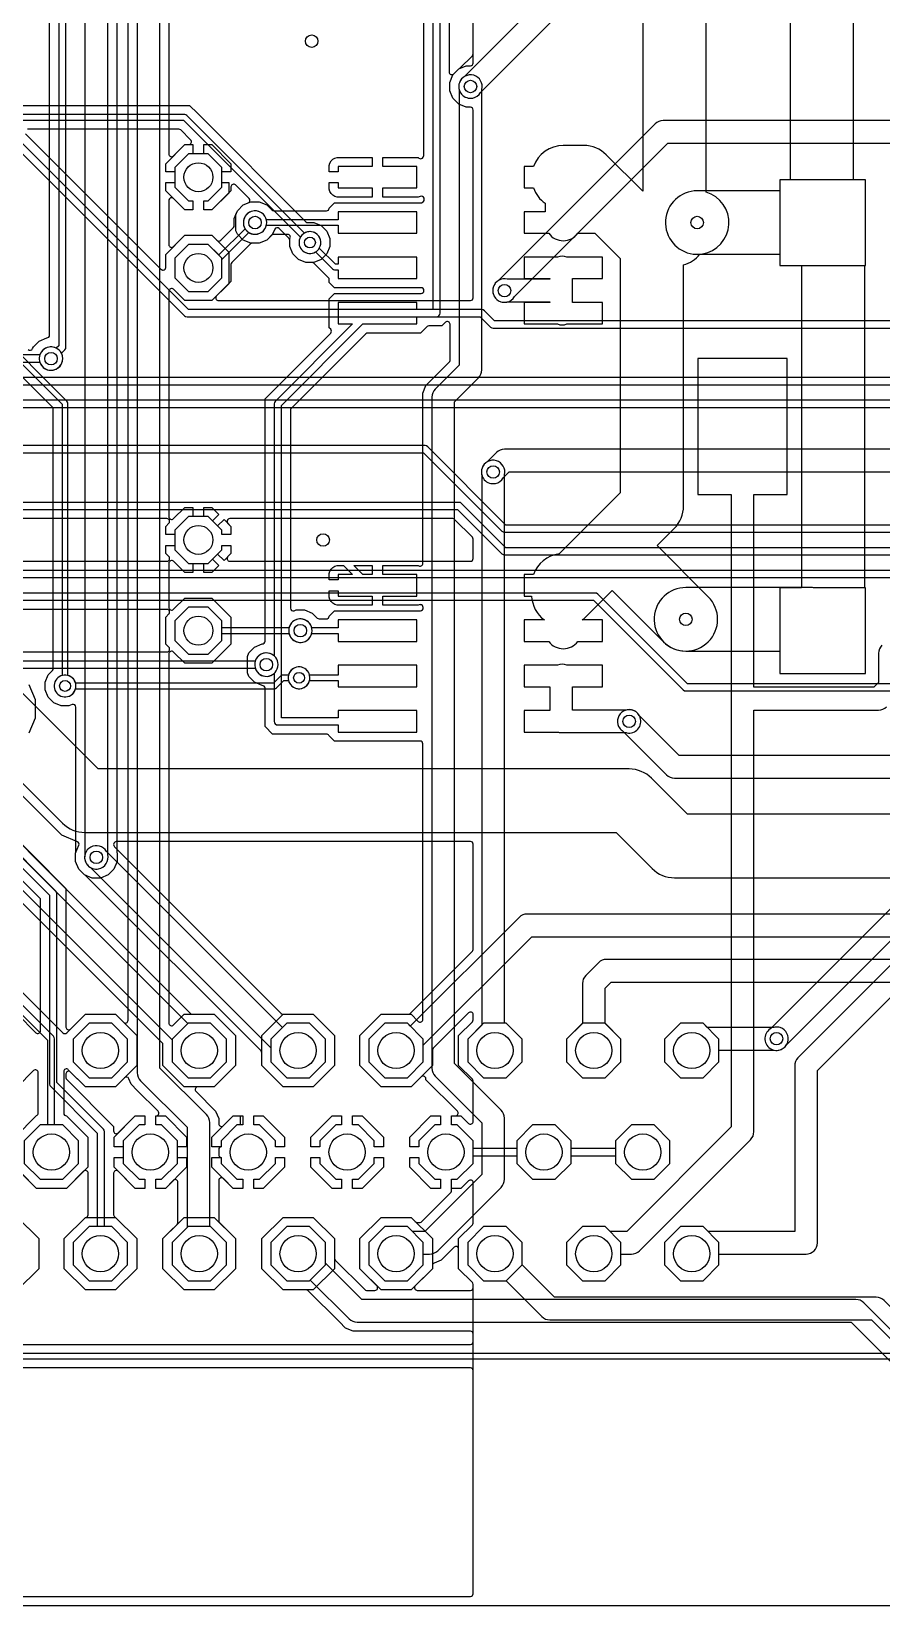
# Model space of a CAD drawing. Header units: millimetres. Extents: x 0 to 174, y 0 to 90.
# Drawn here: x 105.82 to 129.62, y 0 to 44.09 of the extents above; entities that cross this region are included whole.
import ezdxf

# ---------------------------------------------------------------- set-up
doc = ezdxf.new("R2010")
doc.units = ezdxf.units.MM

msp = doc.modelspace()

# ---------------------------------------------------------------- linework, layer by layer
at = {"layer": '16_copper'}
for points in [[(103.245, 42.012), (110.246, 42.012), (110.462, 41.796), (113.5, 38.757, 0.198912), (113.554, 38.735), (113.725, 38.735), (113.931, 38.65), (114.088, 38.493), (114.173, 38.287), (114.173, 38.065), (114.088, 37.86), (113.931, 37.702), (113.725, 37.617), (113.503, 37.617), (113.298, 37.702), (113.14, 37.86), (113.055, 38.065), (113.055, 38.236, 0.198912), (113.033, 38.29), (112.753, 38.571, 0.534516), (112.628, 38.546), (112.57, 38.406), (112.407, 38.242), (112.193, 38.154), (111.995, 38.154, 0.198912), (111.941, 38.131), (111.427, 37.617, 0.198912), (111.404, 37.563), (111.404, 37.086), (110.999, 36.681, 0.668179), (111.053, 36.551), (118.11, 36.551), (118.116, 36.551, 0.392588), (118.186, 36.627), (118.186, 41.887, 0.414214), (118.11, 41.964), (117.994, 41.964), (117.781, 42.052), (117.617, 42.216), (117.529, 42.429), (117.529, 42.661), (117.617, 42.874), (117.781, 43.038, 0.133932), (117.815, 43.059), (118.164, 43.407, 0.198912), (118.186, 43.461), (118.186, 50.051, 0.414214)], [(122.33, 47.215), (117.942, 42.826), (117.928, 42.818), (117.894, 42.792), (117.863, 42.761), (117.837, 42.727), (117.816, 42.69), (117.799, 42.65), (117.788, 42.609), (117.783, 42.566), (117.783, 42.524), (117.788, 42.481), (117.799, 42.44), (117.816, 42.4), (117.837, 42.363), (117.863, 42.329), (117.894, 42.298), (117.928, 42.272), (117.965, 42.251), (118.005, 42.234), (118.046, 42.223), (118.089, 42.218), (118.131, 42.218), (118.174, 42.223, 0.212104), (118.391, 42.377), (122.687, 46.672)], [(102.673, 41.605), (110.077, 41.605), (113.351, 38.331), (113.332, 38.293), (113.317, 38.248), (113.309, 38.2), (113.309, 38.152), (113.317, 38.105), (113.332, 38.059), (113.354, 38.016), (113.382, 37.978), (113.416, 37.944), (113.454, 37.916), (113.497, 37.894), (113.543, 37.879), (113.59, 37.871), (113.638, 37.871), (113.686, 37.879, 1), (113.543, 38.473), (113.497, 38.459), (113.459, 38.439), (110.163, 41.735, 0.198912), (110.109, 41.758), (102.641, 41.758, 0.198912)], [(138.593, 41.593), (123.508, 41.593, 0.198912), (123.283, 41.5), (118.895, 37.111), (118.88, 37.103), (118.846, 37.077), (118.816, 37.046), (118.79, 37.012), (118.768, 36.975), (118.752, 36.935), (118.741, 36.894), (118.735, 36.851), (118.735, 36.809), (118.741, 36.766), (118.752, 36.725), (118.768, 36.685), (118.79, 36.648), (118.816, 36.614), (118.846, 36.583), (118.88, 36.557), (118.917, 36.536), (118.957, 36.519), (118.998, 36.508), (119.041, 36.503), (119.084, 36.503), (119.127, 36.508, 0.212104), (119.344, 36.662), (123.639, 40.958), (138.593, 40.958, 0.300225)], [(105.076, 41.148), (110.101, 36.123, 0.198912), (110.172, 36.093), (118.385, 36.093), (118.673, 35.806, 0.198912), (118.745, 35.776), (137.478, 35.776, 0.198912)], [(137.435, 35.979), (118.787, 35.979), (118.499, 36.267, 0.198912), (118.428, 36.297), (110.215, 36.297), (105.164, 41.347, 0.527953)], [(105.649, 41.221), (109.446, 37.425), (109.448, 37.423), (109.45, 37.421), (109.456, 37.417), (109.463, 37.412), (109.466, 37.411), (109.468, 37.409), (109.476, 37.407), (109.483, 37.404), (109.486, 37.404), (109.489, 37.403), (109.497, 37.403), (109.505, 37.403), (109.508, 37.403, 0.381879), (109.576, 37.479), (109.576, 37.844), (110.111, 38.379), (110.869, 38.379), (111.008, 38.24, 0.414214), (111.116, 38.24), (111.474, 38.598, 0.198912), (111.496, 38.652), (111.496, 38.851), (111.585, 39.064), (111.748, 39.228), (111.888, 39.286, 0.534516), (111.913, 39.41), (111.534, 39.789, 0.668193), (111.404, 39.735), (111.404, 39.626), (110.869, 39.091), (110.642, 39.091), (110.642, 39.345), (110.764, 39.345), (111.15, 39.731), (111.15, 40.279), (110.764, 40.665), (110.216, 40.665), (109.83, 40.279), (109.83, 40.157), (109.576, 40.157), (109.576, 40.384), (110.111, 40.919), (110.22, 40.919, 0.668179), (110.274, 41.049), (109.995, 41.329, 0.198912), (109.941, 41.351), (105.703, 41.351, 0.668179)], [(75.242, 33.553), (137.795, 33.553, 0.198912), (137.867, 33.583), (139.107, 34.823), (143.62, 34.823, 0.36902), (144.476, 34.025), (146.354, 34.025, 0.957293), (146.354, 35.825), (144.476, 35.825, 0.36902), (143.62, 35.027), (139.065, 35.027, 0.198912), (138.993, 34.997), (137.753, 33.757), (75.242, 33.757)], [(62.865, 32.283), (116.798, 32.283), (118.991, 30.091, 0.198912), (119.062, 30.061), (138.705, 30.061), (138.993, 29.773, 0.198912), (139.065, 29.743), (143.62, 29.743, 0.36902), (144.476, 28.945), (146.354, 28.945), (146.433, 28.952, 0.916332), (146.354, 30.745), (144.476, 30.745, 0.36902), (143.62, 29.947), (139.107, 29.947), (138.819, 30.234, 0.198912), (138.748, 30.264), (119.105, 30.264), (116.912, 32.457, 0.198912), (116.84, 32.487), (62.907, 32.487)], [(134.54, 32.385), (119.062, 32.385, 0.198912), (118.838, 32.292), (118.577, 32.031), (118.563, 32.023), (118.529, 31.997), (118.498, 31.966), (118.472, 31.932), (118.451, 31.895), (118.434, 31.855), (118.423, 31.814), (118.418, 31.771), (118.418, 31.729), (118.423, 31.686), (118.434, 31.645), (118.451, 31.605), (118.472, 31.568), (118.498, 31.534), (118.529, 31.503), (118.563, 31.477), (118.6, 31.456), (118.64, 31.439), (118.681, 31.428), (118.724, 31.423), (118.766, 31.423), (118.809, 31.428, 0.212104), (119.026, 31.582), (119.194, 31.75), (134.54, 31.75, 0.960644)], [(65.901, 29.248), (109.61, 29.248, 0.668179), (109.664, 29.378), (109.576, 29.466), (109.576, 29.693), (109.83, 29.693), (109.83, 29.571), (110.216, 29.185), (110.764, 29.185), (111.15, 29.571), (111.15, 29.693), (111.404, 29.693), (111.404, 29.466), (111.316, 29.378, 0.668179), (111.37, 29.248), (118.11, 29.248, 0.414214), (118.186, 29.324), (118.186, 29.869, 0.198912), (118.164, 29.923), (117.668, 30.42, 0.198912), (117.614, 30.442), (111.37, 30.442, 0.668179), (111.316, 30.312), (111.404, 30.224), (111.404, 29.997), (111.15, 29.997), (111.15, 30.119), (110.764, 30.505), (110.216, 30.505), (109.83, 30.119), (109.83, 29.997), (109.576, 29.997), (109.576, 30.224), (109.664, 30.312, 0.668179), (109.61, 30.442), (95.738, 30.442)], [(98.781, 26.708), (109.61, 26.708, 0.668179), (109.664, 26.838), (109.576, 26.926), (109.576, 27.684), (109.664, 27.772, 0.668179), (109.61, 27.902), (68.443, 27.902, 0.198912)], [(101.161, 25.695), (110.273, 16.583, 0.198912), (110.326, 16.561), (110.936, 16.561), (111.531, 15.966), (111.531, 15.124), (110.936, 14.529), (110.095, 14.529), (109.499, 15.124), (109.499, 15.708, 0.198912), (109.477, 15.762), (100.353, 24.886, 0.117356)], [(158.433, 22.162), (124.193, 22.162), (123.184, 23.171, 0.198912), (122.555, 23.431), (107.683, 23.431), (105.404, 25.711, 1)], [(5.08, 0.254), (118.11, 0.254), (118.116, 0.255, 0.392588), (118.186, 0.33), (118.186, 7.607, 0.414214), (118.11, 7.684), (114.821, 7.684), (114.611, 7.771), (114.44, 7.942), (113.565, 8.817, 0.198912), (113.511, 8.839), (112.863, 8.839), (112.268, 9.434), (112.268, 10.276), (112.863, 10.871), (113.705, 10.871), (114.3, 10.276), (114.3, 9.73, 0.198912), (114.322, 9.676), (115.149, 8.849, 0.198912), (115.203, 8.826), (115.435, 8.826, 0.668179), (115.489, 8.957), (115.011, 9.434), (115.011, 10.276), (115.606, 10.871), (116.448, 10.871), (117.043, 10.276), (117.043, 9.434), (116.565, 8.957, 0.668179), (116.619, 8.826), (118.11, 8.826, 0.414214), (118.186, 8.903), (118.186, 8.996, 0.198912), (118.164, 9.05), (117.78, 9.434), (117.78, 10.276), (118.164, 10.66, 0.198912), (118.186, 10.714), (118.186, 11.841, 0.668179), (118.056, 11.895), (117.845, 11.684), (117.577, 11.684), (117.577, 11.938), (117.74, 11.938), (118.186, 12.384), (118.186, 12.598), (119.405, 12.598), (119.405, 12.384), (119.852, 11.938), (120.483, 11.938), (120.929, 12.384), (120.929, 13.016), (120.483, 13.462), (119.852, 13.462), (119.405, 13.016), (119.405, 12.802), (118.186, 12.802), (118.186, 13.016), (117.74, 13.462), (117.577, 13.462), (117.577, 13.716), (117.845, 13.716), (118.056, 13.505, 0.668179), (118.186, 13.559), (118.186, 14.686, 0.198912), (118.164, 14.74), (117.78, 15.124), (117.78, 15.966), (118.164, 16.35, 0.198912), (118.186, 16.404), (118.186, 16.547, 0.668179), (118.056, 16.6), (117.066, 15.61, 0.198912), (117.043, 15.556), (117.043, 15.124), (116.448, 14.529), (115.606, 14.529), (115.011, 15.124), (115.011, 15.966), (115.606, 16.561), (116.369, 16.561, 0.198912), (116.422, 16.583), (118.164, 18.325, 0.198912), (118.186, 18.378), (118.186, 21.323, 0.414214), (118.11, 21.399), (108.192, 21.399, 0.637901), (108.146, 21.25), (112.813, 16.583, 0.198912), (112.866, 16.561), (113.705, 16.561), (114.3, 15.966), (114.3, 15.124), (113.705, 14.529), (112.863, 14.529), (112.268, 15.124), (112.268, 15.48, 0.198912), (112.246, 15.534), (107.338, 20.441, 0.117356), (107.303, 20.462), (107.14, 20.626), (107.051, 20.839), (107.051, 21.071), (107.144, 21.294, 0.413062), (107.102, 21.394), (106.668, 21.574), (103.806, 24.435)], [(104.146, 24.454), (106.686, 21.914, 0.198912), (107.315, 21.654), (122.187, 21.654), (123.196, 20.644, 0.198912), (123.825, 20.384), (158.064, 20.384)], [(105.613, 12.384), (106.06, 11.938), (106.691, 11.938), (107.137, 12.384), (107.137, 13.016), (106.691, 13.462), (106.464, 13.462), (106.464, 15.875, 0.198912), (106.434, 15.947), (104.212, 18.169, 0.198912)], [(104.287, 18.453), (106.699, 16.041, 0.414214), (106.807, 16.041), (107.326, 16.561), (108.168, 16.561), (108.763, 15.966), (108.763, 15.124), (108.168, 14.529), (107.326, 14.529), (106.848, 15.007, 0.668179), (106.718, 14.953), (106.718, 13.792, 0.200394), (106.741, 13.738), (106.745, 13.734, 0.143576), (106.796, 13.716), (107.391, 13.121), (107.391, 12.279), (106.796, 11.684), (105.954, 11.684), (105.359, 12.279)], [(161.158, 16.192), (139.197, 16.192), (137.385, 18.005, 0.198912), (137.16, 18.098), (121.92, 18.098, 0.198912), (121.695, 18.005), (121.34, 17.649, 0.198912), (121.247, 17.424), (121.247, 16.305), (120.802, 15.86), (120.802, 15.229), (121.249, 14.783), (121.88, 14.783), (122.326, 15.229), (122.326, 15.86), (121.882, 16.305), (121.882, 17.293), (122.052, 17.463), (137.028, 17.463), (138.84, 15.65, 0.198912), (139.065, 15.558), (161.29, 15.558, 0.198912)], [(105.359, 13.121), (105.961, 13.723, 0.298954), (106.007, 13.792), (106.007, 14.927, 0.668179), (105.877, 14.981), (105.424, 14.529)], [(157.666, 2.223), (135.387, 2.223), (129.13, 8.48, 0.198912), (128.905, 8.572), (115.067, 8.572), (114.046, 9.593), (114.046, 10.171), (113.6, 10.617), (112.968, 10.617), (112.522, 10.171), (112.522, 9.54), (112.968, 9.093), (113.6, 9.093), (113.624, 9.117), (114.71, 8.03, 0.198912), (114.935, 7.938), (128.773, 7.938), (135.03, 1.68, 0.198912), (135.255, 1.588), (157.798, 1.588)]]:
    msp.add_lwpolyline(points, format="xyb", dxfattribs=at)
for points in [[(110.111, 39.091), (109.576, 39.626), (109.576, 39.853), (109.83, 39.853), (109.83, 39.731), (110.216, 39.345), (110.338, 39.345), (110.338, 39.091)], [(108.509, 15.229), (108.509, 15.86), (108.062, 16.307), (107.431, 16.307), (106.985, 15.86), (106.985, 15.229), (107.431, 14.783), (108.062, 14.783)], [(119.558, 15.229), (119.558, 15.86), (119.111, 16.307), (118.48, 16.307), (118.034, 15.86), (118.034, 15.229), (118.48, 14.783), (119.111, 14.783)], [(108.128, 12.852), (108.128, 13.121), (108.723, 13.716), (108.991, 13.716), (108.991, 13.462), (108.828, 13.462), (108.382, 13.016), (108.382, 12.852)], [(109.906, 12.852), (109.906, 13.016), (109.459, 13.462), (109.296, 13.462), (109.296, 13.716), (109.565, 13.716), (110.16, 13.121), (110.16, 12.852)], [(110.871, 12.852), (110.871, 13.121), (111.466, 13.716), (111.735, 13.716), (111.735, 13.462), (111.571, 13.462), (111.125, 13.016), (111.125, 12.852)], [(112.649, 12.852), (112.649, 13.016), (112.203, 13.462), (112.039, 13.462), (112.039, 13.716), (112.308, 13.716), (112.903, 13.121), (112.903, 12.852)], [(113.64, 12.852), (113.64, 13.121), (114.235, 13.716), (114.503, 13.716), (114.503, 13.462), (114.34, 13.462), (113.894, 13.016), (113.894, 12.852)], [(115.418, 12.852), (115.418, 13.016), (114.971, 13.462), (114.808, 13.462), (114.808, 13.716), (115.076, 13.716), (115.672, 13.121), (115.672, 12.852)], [(116.408, 12.852), (116.408, 13.121), (117.003, 13.716), (117.272, 13.716), (117.272, 13.462), (117.109, 13.462), (116.662, 13.016), (116.662, 12.852)], [(123.698, 12.384), (123.698, 13.016), (123.252, 13.462), (122.62, 13.462), (122.174, 13.016), (122.174, 12.384), (122.62, 11.938), (123.252, 11.938)], [(108.723, 11.684), (108.128, 12.279), (108.128, 12.548), (108.382, 12.548), (108.382, 12.384), (108.828, 11.938), (108.991, 11.938), (108.991, 11.684)], [(109.296, 11.684), (109.296, 11.938), (109.459, 11.938), (109.906, 12.384), (109.906, 12.548), (110.16, 12.548), (110.16, 12.279), (109.565, 11.684)], [(111.466, 11.684), (110.871, 12.279), (110.871, 12.548), (111.125, 12.548), (111.125, 12.384), (111.571, 11.938), (111.735, 11.938), (111.735, 11.684)], [(112.039, 11.684), (112.039, 11.938), (112.203, 11.938), (112.649, 12.384), (112.649, 12.548), (112.903, 12.548), (112.903, 12.279), (112.308, 11.684)], [(114.235, 11.684), (113.64, 12.279), (113.64, 12.548), (113.894, 12.548), (113.894, 12.384), (114.34, 11.938), (114.503, 11.938), (114.503, 11.684)], [(114.808, 11.684), (114.808, 11.938), (114.971, 11.938), (115.418, 12.384), (115.418, 12.548), (115.672, 12.548), (115.672, 12.279), (115.076, 11.684)], [(117.003, 11.684), (116.408, 12.279), (116.408, 12.548), (116.662, 12.548), (116.662, 12.384), (117.109, 11.938), (117.272, 11.938), (117.272, 11.684)], [(104.583, 8.839), (103.988, 9.434), (103.988, 10.276), (104.583, 10.871), (105.424, 10.871), (106.02, 10.276), (106.02, 9.434), (105.424, 8.839)], [(107.326, 8.839), (106.731, 9.434), (106.731, 10.276), (107.326, 10.871), (108.168, 10.871), (108.763, 10.276), (108.763, 9.434), (108.168, 8.839)], [(108.509, 9.54), (108.509, 10.171), (108.062, 10.617), (107.431, 10.617), (106.985, 10.171), (106.985, 9.54), (107.431, 9.093), (108.062, 9.093)], [(110.095, 8.839), (109.499, 9.434), (109.499, 10.276), (110.095, 10.871), (110.936, 10.871), (111.531, 10.276), (111.531, 9.434), (110.936, 8.839)], [(111.277, 9.54), (111.277, 10.171), (110.831, 10.617), (110.2, 10.617), (109.753, 10.171), (109.753, 9.54), (110.2, 9.093), (110.831, 9.093)], [(116.789, 9.54), (116.789, 10.171), (116.343, 10.617), (115.712, 10.617), (115.265, 10.171), (115.265, 9.54), (115.712, 9.093), (116.343, 9.093)], [(119.558, 9.54), (119.558, 10.171), (119.111, 10.617), (118.48, 10.617), (118.034, 10.171), (118.034, 9.54), (118.48, 9.093), (119.111, 9.093)], [(122.326, 9.54), (122.326, 10.171), (121.88, 10.617), (121.249, 10.617), (120.802, 10.171), (120.802, 9.54), (121.249, 9.093), (121.88, 9.093)], [(125.07, 9.54), (125.07, 10.171), (124.623, 10.617), (123.992, 10.617), (123.546, 10.171), (123.546, 9.54), (123.992, 9.093), (124.623, 9.093)]]:
    msp.add_lwpolyline(points, close=True, dxfattribs=at)
for points in [[(129.175, 39.935), (126.775, 39.935), (126.775, 39.624), (124.46, 39.624, 0.940378), (124.351, 37.853), (124.46, 37.846), (126.775, 37.846), (126.775, 37.535), (129.175, 37.535)], [(111.15, 37.191), (111.15, 37.7), (111.906, 38.456, 0.980951), (112.26, 39.008), (112.223, 39.029, 0.752162), (111.798, 38.564), (111.062, 37.827), (110.764, 38.125), (110.216, 38.125), (109.83, 37.739), (109.83, 37.191), (110.216, 36.805), (110.764, 36.805)], [(73.349, 32.919, 0.182645), (73.414, 32.948), (74.655, 34.188), (137.795, 34.188, 0.198912), (137.867, 34.218), (139.036, 35.388, 0.104116), (139.396, 35.295), (141.274, 35.295, 0.957293), (141.274, 37.095), (139.396, 37.095, 0.687085), (138.862, 35.501), (137.753, 34.392), (74.612, 34.392, 0.198912), (74.541, 34.362), (73.3, 33.122), (63.225, 33.122), (61.252, 35.094, 0.942335), (60.687, 35.425), (60.666, 35.388, 0.721209), (61.109, 34.95), (63.111, 32.948, 0.198912), (63.183, 32.918), (73.343, 32.918)], [(65.009, 33.535, 0.612722), (65.441, 34.823), (106.051, 34.823, 0.942334), (106.684, 34.989), (106.673, 35.03, 0.721207), (106.051, 35.027), (65.094, 35.027, 0.053037), (64.934, 35.052), (63.336, 35.052, 0.95208), (63.336, 33.528), (64.934, 33.528)], [(141.353, 27.682, 0.916332), (141.274, 29.475), (139.396, 29.475, 0.104116), (139.036, 29.382), (138.819, 29.599, 0.198912), (138.748, 29.629), (119.105, 29.629), (117.864, 30.869, 0.198912), (117.793, 30.899), (95.927, 30.899), (95.225, 31.601, 0.942335), (94.66, 31.932), (94.638, 31.895, 0.721209), (95.081, 31.458), (95.813, 30.726, 0.198912), (95.885, 30.696), (117.75, 30.696), (118.991, 29.456, 0.198912), (119.062, 29.426), (138.705, 29.426), (138.862, 29.269, 0.687085), (139.396, 27.675), (141.274, 27.675)], [(135.319, 28.571, 1), (135.191, 29.214), (135.15, 29.203, 0.236379), (134.943, 28.994), (65.765, 28.994), (65.029, 29.729, 0.894038), (64.934, 31.242), (63.336, 31.242, 0.95208), (63.336, 29.718), (64.753, 29.718), (65.651, 28.821, 0.198912), (65.722, 28.791), (134.943, 28.791), (134.944, 28.787), (134.961, 28.747), (134.982, 28.71), (135.008, 28.676), (135.039, 28.646), (135.073, 28.62), (135.11, 28.598), (135.15, 28.582), (135.191, 28.571), (135.234, 28.565), (135.276, 28.565)], [(137.166, 25.617, 0.182645), (137.232, 25.646), (138.79, 27.203), (143.62, 27.203, 0.36902), (144.476, 26.405), (146.354, 26.405, 0.957293), (146.354, 28.205), (144.476, 28.205, 0.36902), (143.62, 27.407), (138.748, 27.407, 0.198912), (138.676, 27.377), (137.118, 25.819), (124.185, 25.819), (121.674, 28.329, 0.198912), (121.603, 28.359), (68.257, 28.359, 0.942334), (67.623, 28.193), (67.634, 28.152, 0.721207), (68.257, 28.156), (121.56, 28.156), (124.071, 25.646, 0.198912), (124.143, 25.616), (137.16, 25.616)], [(129.175, 28.505), (127.741, 28.505, 0.029863), (127.635, 28.512), (124.143, 28.512, 0.940378), (124.034, 26.74), (124.143, 26.734), (126.775, 26.734), (126.775, 26.105), (129.175, 26.105)], [(111.15, 27.031), (111.15, 27.229), (113.029, 27.229, 0.980952), (113.669, 27.369), (113.658, 27.41, 0.752162), (113.029, 27.381), (111.15, 27.381), (111.15, 27.579), (110.764, 27.965), (110.216, 27.965), (109.83, 27.579), (109.83, 27.031), (110.216, 26.645), (110.764, 26.645)], [(98.305, 26.251), (112.083, 26.251, 0.942334), (112.717, 26.417), (112.706, 26.458, 0.721207), (112.083, 26.454), (98.45, 26.454), (98.45, 26.944), (98.064, 27.33), (97.516, 27.33), (97.13, 26.944), (97.13, 26.396), (97.516, 26.01), (98.064, 26.01)], [(106.828, 25.458, 0.277562), (107.052, 25.679), (112.624, 25.679, 0.198912), (112.677, 25.702), (112.884, 25.908), (113.014, 25.908, 0.991753), (113.607, 26.056), (113.592, 26.101, 0.720233), (113.014, 26.06), (112.852, 26.06, 0.198912), (112.798, 26.038), (112.592, 25.832), (107.052, 25.832), (107.039, 25.873), (107.017, 25.915), (106.989, 25.954), (106.955, 25.988), (106.916, 26.016), (106.873, 26.038), (106.828, 26.053), (106.78, 26.06), (106.732, 26.06), (106.685, 26.053), (106.639, 26.038), (106.596, 26.016), (106.558, 25.988), (106.524, 25.954), (106.496, 25.915), (106.474, 25.873), (106.459, 25.827), (106.451, 25.78), (106.451, 25.732), (106.459, 25.684), (106.474, 25.639), (106.496, 25.596), (106.524, 25.557), (106.558, 25.523), (106.596, 25.495), (106.639, 25.473), (106.685, 25.458), (106.732, 25.451), (106.78, 25.451)], [(111.277, 15.229), (111.277, 15.86), (110.831, 16.307), (110.2, 16.307), (110.195, 16.302), (100.929, 25.568, 0.960647), (100.353, 25.255), (100.375, 25.218, 0.111287), (100.48, 25.119), (109.753, 15.845), (109.753, 15.229), (110.2, 14.783), (110.831, 14.783)], [(141.353, 22.602, 0.916332), (141.274, 24.395), (139.396, 24.395, 0.300225), (138.593, 23.812), (123.957, 23.812), (122.836, 24.933, 0.960647), (122.261, 24.62), (122.282, 24.583, 0.111287), (122.387, 24.484), (123.6, 23.27, 0.198912), (123.825, 23.178), (138.593, 23.178, 0.300225), (139.396, 22.595), (141.274, 22.595)], [(114.046, 15.229), (114.046, 15.86), (113.6, 16.307), (112.968, 16.307), (112.849, 16.187), (107.914, 21.123, 0.960647), (107.338, 20.81), (107.36, 20.773, 0.111287), (107.465, 20.674), (112.522, 15.616), (112.522, 15.229), (112.968, 14.783), (113.6, 14.783)], [(116.789, 15.229), (116.789, 15.693), (119.829, 18.733), (143.696, 18.733), (145.825, 16.603, 0.198912), (146.05, 16.51), (149.462, 16.51, 0.960644), (149.648, 17.138), (149.607, 17.149, 0.111286), (149.462, 17.145), (146.182, 17.145), (144.052, 19.275, 0.198912), (143.828, 19.367), (119.698, 19.367, 0.198912), (119.473, 19.275), (116.424, 16.226), (116.343, 16.307), (115.712, 16.307), (115.265, 15.86), (115.265, 15.229), (115.712, 14.783), (116.343, 14.783)], [(125.07, 15.229), (125.07, 15.558), (126.602, 15.558, 0.960644), (126.788, 16.186), (126.747, 16.197, 0.111286), (126.602, 16.192), (124.778, 16.192, 0.029523), (124.74, 16.19), (124.623, 16.307), (123.992, 16.307), (123.546, 15.86), (123.546, 15.229), (123.992, 14.783), (124.623, 14.783)]]:
    msp.add_lwpolyline(points, format="xyb", close=True, dxfattribs=at)
msp.add_lwpolyline([(104.098, 17.996), (106.261, 15.833), (106.261, 13.462), (106.06, 13.462), (105.613, 13.016)], dxfattribs=at)
at = {"layer": '1_copper'}
for points in [[(117.513, 53.159), (117.513, 42.954, 0.668179), (117.643, 42.9), (117.781, 43.038), (117.994, 43.126), (118.11, 43.126, 0.414214), (118.186, 43.203), (118.186, 80.486, 0.132878)], [(106.578, 77.158), (106.578, 35.285), (106.511, 35.217), (106.508, 35.219), (106.468, 35.236), (106.427, 35.247), (106.384, 35.252), (106.341, 35.252), (106.298, 35.247), (106.257, 35.236), (106.217, 35.219), (106.18, 35.198), (106.146, 35.172), (106.116, 35.141), (106.09, 35.107), (106.068, 35.07), (106.052, 35.03), (106.041, 34.989), (106.035, 34.946), (106.035, 34.904), (106.041, 34.861), (106.052, 34.82), (106.068, 34.78), (106.09, 34.743), (106.116, 34.709), (106.146, 34.678), (106.18, 34.652), (106.217, 34.631), (106.257, 34.614), (106.298, 34.603), (106.341, 34.598), (106.384, 34.598), (106.427, 34.603, 0.496937), (106.655, 35.074), (106.752, 35.171, 0.198912), (106.782, 35.242), (106.782, 77.158, 0.942334)], [(105.724, 35.179, 0.534516), (105.849, 35.204), (105.87, 35.254), (106.033, 35.418), (106.247, 35.506, 0.419412), (106.324, 35.583), (106.324, 76.972, 0.198912)], [(117.056, 46.253), (117.056, 36.297), (116.61, 36.297), (116.61, 36.495), (114.41, 36.495), (114.41, 35.895), (114.809, 35.895), (112.641, 33.727, 0.198912), (112.611, 33.655), (112.611, 26.6, 0.999167), (112.179, 26.106), (112.213, 26.08, 0.338991), (112.611, 26.105), (112.611, 24.765, 0.414214), (112.713, 24.663), (114.41, 24.663), (114.41, 24.465), (116.61, 24.465), (116.61, 25.065), (114.41, 25.065), (114.41, 24.867), (112.814, 24.867), (112.814, 33.613), (115.096, 35.895), (116.61, 35.895), (116.61, 36.093), (117.157, 36.093, 0.414214), (117.259, 36.195), (117.259, 53.346, 0.725846)], [(108.204, 51.88), (108.204, 21.11, 0.11732), (108.214, 21.071), (108.214, 20.839), (108.125, 20.626), (107.962, 20.462), (107.748, 20.374), (107.517, 20.374), (107.303, 20.462), (107.14, 20.626), (107.051, 20.839), (107.051, 21.071, 0.133889), (107.061, 21.11), (107.061, 25.163, 0.534518), (106.956, 25.233), (106.867, 25.197), (106.645, 25.197), (106.44, 25.282), (106.282, 25.439), (106.197, 25.644), (106.197, 25.867), (106.282, 26.072), (106.404, 26.193, 0.198912), (106.426, 26.247), (106.426, 33.512, 0.198912), (106.404, 33.566), (102.527, 37.443)], [(104.922, 21.946), (106.782, 20.086), (106.782, 16.2, 0.668179), (106.912, 16.147), (107.326, 16.561), (108.168, 16.561), (108.391, 16.337, 0.668179), (108.522, 16.391), (108.522, 51.611, 0.198912)], [(108.776, 51.748), (108.776, 14.923, 0.198912), (108.868, 14.698), (110.172, 13.394), (110.172, 10.59), (109.753, 10.171), (109.753, 9.54), (110.2, 9.093), (110.831, 9.093), (111.277, 9.54), (111.277, 10.171), (110.831, 10.617), (110.808, 10.617), (110.808, 13.526, 0.198912), (110.715, 13.75), (109.41, 15.054), (109.41, 51.88, 0.198912)], [(122.936, 49.276), (122.936, 39.611), (121.914, 40.634, 0.198912), (121.285, 40.894), (120.71, 40.894, 0.316551), (119.874, 40.305), (119.61, 40.305), (119.61, 39.705), (119.874, 39.705, 0.155681), (120.202, 39.276), (120.202, 39.035), (119.61, 39.035), (119.61, 38.435), (120.301, 38.435, 0.506739), (121.119, 38.435), (121.598, 38.435), (122.301, 37.732), (122.301, 31.166), (120.59, 29.455, 0.279793), (119.874, 28.875), (119.61, 28.875), (119.61, 28.275), (119.822, 28.275, 0.224427), (120.18, 27.605), (119.61, 27.605), (119.61, 27.005), (120.301, 27.005, 0.506739), (121.119, 27.005), (121.81, 27.005), (121.81, 27.605), (121.241, 27.605, 0.036332), (121.339, 27.689), (122.079, 28.429), (123.514, 26.994, 1), (124.771, 28.251), (123.336, 29.686), (123.819, 30.169, 0.198912), (124.079, 30.798), (124.079, 37.551, 0.153783), (124.534, 37.849), (124.608, 37.858, 0.793933), (124.714, 39.587), (124.714, 48.044, 0.745251)], [(109.664, 46.973), (109.664, 40.657, 0.668179), (109.795, 40.603), (110.111, 40.919), (110.338, 40.919), (110.338, 40.665), (110.216, 40.665), (109.83, 40.279), (109.83, 39.731), (110.216, 39.345), (110.338, 39.345), (110.338, 39.091), (110.111, 39.091), (109.795, 39.407, 0.668179), (109.664, 39.353), (109.664, 38.117, 0.668179), (109.795, 38.063), (110.111, 38.379), (110.869, 38.379), (111.341, 37.907), (111.341, 37.023), (110.869, 36.551), (110.111, 36.551), (109.795, 36.867, 0.668179), (109.664, 36.813), (109.664, 30.497, 0.668179), (109.795, 30.443), (110.111, 30.759), (110.338, 30.759), (110.338, 30.505), (110.216, 30.505), (109.83, 30.119), (109.83, 29.571), (110.216, 29.185), (110.338, 29.185), (110.338, 28.931), (110.111, 28.931), (109.795, 29.247, 0.668179), (109.664, 29.193), (109.664, 27.957, 0.668179), (109.795, 27.903), (110.111, 28.219), (110.869, 28.219), (111.404, 27.684), (111.404, 26.926), (110.869, 26.391), (110.111, 26.391), (109.795, 26.707, 0.668179), (109.664, 26.653), (109.664, 16.315, 0.668179), (109.795, 16.261), (110.095, 16.561), (110.936, 16.561), (111.531, 15.966), (111.531, 15.124), (110.936, 14.529), (110.479, 14.529, 0.668179), (110.425, 14.399), (110.974, 13.849), (111.061, 13.639), (111.061, 13.495, 0.668179), (111.192, 13.441), (111.466, 13.716), (111.658, 13.716), (111.658, 13.462), (111.571, 13.462), (111.125, 13.016), (111.125, 12.851, 0.365869), (111.061, 12.776), (111.061, 12.624, 0.365802), (111.125, 12.549), (111.125, 12.384), (111.571, 11.938), (111.735, 11.938), (111.735, 11.684), (111.466, 11.684), (111.192, 11.959, 0.668179), (111.061, 11.905), (111.061, 10.777, 0.198912), (111.084, 10.724), (111.531, 10.276), (111.531, 9.434), (110.936, 8.839), (110.095, 8.839), (109.499, 9.434), (109.499, 10.276), (109.896, 10.673, 0.198912), (109.919, 10.727), (109.919, 11.854, 0.668179), (109.788, 11.908), (109.565, 11.684), (109.296, 11.684), (109.296, 11.938), (109.459, 11.938), (109.906, 12.384), (109.906, 13.016), (109.459, 13.462), (109.296, 13.462), (109.296, 13.716, 0.721944), (109.361, 13.846), (108.78, 14.427), (108.609, 14.599), (108.544, 14.756, 0.534516), (108.419, 14.78), (108.168, 14.529), (107.326, 14.529), (106.912, 14.943, 0.668179), (106.782, 14.889), (106.782, 14.784, 0.198912), (106.804, 14.73), (108.115, 13.419), (108.115, 13.292, 0.668179), (108.245, 13.238), (108.723, 13.716), (108.991, 13.716), (108.991, 13.462), (108.828, 13.462), (108.382, 13.016), (108.382, 12.384), (108.828, 11.938), (108.991, 11.938), (108.991, 11.684), (108.723, 11.684), (108.245, 12.162, 0.668179), (108.115, 12.108), (108.115, 10.947, 0.274915), (108.161, 10.878), (108.763, 10.276), (108.763, 9.434), (108.168, 8.839), (107.326, 8.839), (106.731, 9.434), (106.731, 10.276), (107.326, 10.871, 0.420919), (107.404, 10.947), (107.404, 12.108, 0.668179), (107.274, 12.162), (106.796, 11.684), (105.954, 11.684), (105.515, 12.124, 0.668179)], [(100.193, 7.315), (118.11, 7.315, 0.414214), (118.186, 7.391), (118.186, 8.996, 0.198912), (118.164, 9.05), (117.78, 9.434), (117.78, 9.981, 0.668179), (117.65, 10.035), (117.291, 9.676), (117.09, 9.592, 0.303351), (117.043, 9.522), (117.043, 9.434), (116.448, 8.839), (115.606, 8.839), (115.011, 9.434), (115.011, 10.276), (115.606, 10.871), (116.448, 10.871), (116.565, 10.754, 0.198912), (116.619, 10.731), (116.699, 10.731, 0.198912), (116.753, 10.754), (117.554, 11.555, 0.198912), (117.577, 11.609), (117.577, 11.938), (117.74, 11.938), (118.186, 12.384), (118.186, 13.016), (117.74, 13.462), (117.577, 13.462), (117.577, 13.716), (117.689, 13.716, 0.668179), (117.743, 13.846), (116.864, 14.726, 0.749582), (116.719, 14.8), (116.448, 14.529), (115.606, 14.529), (115.011, 15.124), (115.011, 15.966), (115.606, 16.561), (116.448, 16.561), (116.646, 16.362, 0.668179), (116.776, 16.416), (116.776, 24.135, 0.414214), (116.7, 24.211), (114.305, 24.211), (114.146, 24.37, 0.272906), (114.08, 24.409), (112.565, 24.409), (112.357, 24.618), (112.357, 25.695, 0.357809), (112.279, 25.771), (112.066, 25.86), (111.902, 26.023), (111.862, 26.121), (111.862, 26.584), (111.902, 26.682), (112.066, 26.845), (112.279, 26.934, 0.419412), (112.357, 27.01), (112.357, 33.802), (114.196, 35.642, 0.414222), (114.196, 35.749), (114.156, 35.79), (114.156, 36.6), (114.305, 36.749), (116.726, 36.749, 1), (116.726, 36.911), (114.305, 36.911), (114.156, 37.06), (114.156, 37.136, 0.198912), (114.134, 37.19), (113.728, 37.595, 0.198912), (113.674, 37.617), (113.503, 37.617), (113.298, 37.702), (113.14, 37.86), (113.055, 38.065), (113.055, 38.287, 0.590484), (112.99, 38.405), (112.601, 38.405, 0.198912), (112.547, 38.382), (112.407, 38.242), (112.193, 38.154), (111.962, 38.154), (111.748, 38.242), (111.585, 38.406), (111.544, 38.503), (111.544, 38.967), (111.585, 39.064), (111.748, 39.228), (111.962, 39.316), (112.193, 39.316), (112.407, 39.228), (112.547, 39.088, 0.198912), (112.601, 39.065), (114.08, 39.065, 0.163394), (114.125, 39.081), (114.13, 39.084, 0.164694), (114.156, 39.14), (114.305, 39.289), (116.726, 39.289, 0.14431), (116.767, 39.301), (116.771, 39.305, 0.899812), (116.706, 39.468), (116.643, 39.451), (115.66, 39.451), (115.66, 39.705), (116.61, 39.705), (116.61, 40.305), (115.66, 40.305), (115.66, 40.559), (116.643, 40.559, 0.735617), (116.802, 40.616), (116.802, 45.725, 0.414214)], [(102.588, 37.741), (106.68, 33.649), (106.68, 26.051), (106.639, 26.038), (106.596, 26.016), (106.558, 25.988), (106.524, 25.954), (106.496, 25.915), (106.474, 25.873), (106.459, 25.827), (106.451, 25.78), (106.451, 25.732), (106.459, 25.684), (106.474, 25.639), (106.496, 25.596), (106.524, 25.557), (106.558, 25.523), (106.596, 25.495), (106.639, 25.473), (106.685, 25.458), (106.732, 25.451), (106.78, 25.451), (106.828, 25.458, 0.781641), (106.832, 26.051), (106.832, 33.68, 0.198912), (106.81, 33.734), (102.718, 37.827)], [(129.633, 26.895, 0.198912), (129.54, 26.67), (129.54, 25.849), (129.408, 25.718), (126.047, 25.718), (126.047, 31.115), (126.98, 31.115), (126.98, 34.925), (124.48, 34.925), (124.48, 31.115), (125.413, 31.115), (125.413, 13.403), (122.487, 10.478), (122.02, 10.478), (121.88, 10.617), (121.249, 10.617), (120.802, 10.171), (120.802, 9.54), (121.249, 9.093), (121.88, 9.093), (122.326, 9.54), (122.326, 9.843), (122.619, 9.843, 0.198912), (122.843, 9.935), (125.955, 13.047, 0.198912), (126.047, 13.272), (126.047, 25.082), (129.54, 25.082, 0.198912), (129.765, 25.175)], [(153.035, 26.484), (134.488, 7.938), (130.307, 7.938), (129.701, 8.543, 0.198912), (129.477, 8.636), (120.464, 8.636), (119.558, 9.542), (119.558, 10.171), (119.111, 10.617), (118.48, 10.617), (118.034, 10.171), (118.034, 9.54), (118.48, 9.093), (119.109, 9.093), (120.108, 8.094, 0.198912), (120.333, 8.001), (129.345, 8.001), (129.95, 7.395, 0.198912), (130.175, 7.303), (134.62, 7.303), (134.625, 7.303, 0.19509), (134.845, 7.395), (153.577, 26.128, 0.198912)], [(132.49, 22.132), (126.515, 16.156), (126.5, 16.148), (126.466, 16.122), (126.436, 16.091), (126.41, 16.057), (126.388, 16.02), (126.372, 15.98), (126.361, 15.939), (126.355, 15.896), (126.355, 15.854), (126.361, 15.811), (126.372, 15.77), (126.388, 15.73), (126.41, 15.693), (126.436, 15.659), (126.466, 15.628), (126.5, 15.602), (126.537, 15.581), (126.577, 15.564), (126.618, 15.553), (126.661, 15.548), (126.704, 15.548), (126.747, 15.553, 0.212104), (126.964, 15.707), (132.847, 21.59)], [(104.733, 21.488), (106.324, 19.897), (106.324, 14.605, 0.198912), (106.354, 14.533), (107.658, 13.229), (107.658, 10.617), (107.431, 10.617), (106.985, 10.171), (106.985, 9.54), (107.431, 9.093), (108.062, 9.093), (108.509, 9.54), (108.509, 10.171), (108.062, 10.617), (107.861, 10.617), (107.861, 13.272, 0.198912), (107.831, 13.343), (106.528, 14.647), (106.528, 19.939, 0.198912), (106.498, 20.011), (104.847, 21.662, 0.198912)], [(105.424, 16.561), (105.94, 16.045, 0.668179), (106.07, 16.099), (106.07, 19.76, 0.198912), (106.048, 19.814), (104.65, 21.212, 0.198912)], [(133.125, 21.18), (127.283, 15.338, 0.198912), (127.191, 15.113), (127.191, 10.478), (124.763, 10.478), (124.623, 10.617), (123.992, 10.617), (123.546, 10.171), (123.546, 9.54), (123.992, 9.093), (124.623, 9.093), (125.07, 9.54), (125.07, 9.843), (127.508, 9.843, 0.414214), (127.826, 10.16), (127.826, 14.981), (133.482, 20.637)], [(100.362, 6.909), (142.194, 6.909, 0.366753), (142.817, 6.325), (144.203, 6.325, 0.952079), (144.203, 7.645), (142.817, 7.645, 0.366753), (142.194, 7.061), (100.33, 7.061, 0.198912)], [(5.08, 0.254), (118.11, 0.254), (118.116, 0.255, 0.392588), (118.186, 0.33), (118.186, 6.579, 0.414214), (118.11, 6.655), (100.498, 6.655, 0.198912)]]:
    msp.add_lwpolyline(points, format="xyb", dxfattribs=at)
for points in [[(107.697, 20.633, 0.429119), (107.95, 21.035), (107.95, 78.342, 0.960644), (107.322, 78.528), (107.311, 78.487, 0.111286), (107.315, 78.342), (107.315, 21.035), (107.311, 21.019), (107.305, 20.976), (107.305, 20.934), (107.311, 20.891), (107.322, 20.85), (107.338, 20.81), (107.36, 20.773), (107.386, 20.739), (107.416, 20.708), (107.45, 20.682), (107.487, 20.661), (107.527, 20.644), (107.568, 20.633), (107.611, 20.628), (107.654, 20.628)], [(116.789, 9.54), (116.789, 9.843), (116.967, 9.843, 0.198912), (117.192, 9.935), (118.97, 11.713, 0.198912), (119.062, 11.938), (119.062, 13.652, 0.198912), (118.97, 13.877), (117.666, 15.181), (117.666, 33.714), (118.335, 34.383, 0.198912), (118.428, 34.608), (118.428, 42.465, 0.960644), (117.799, 42.65), (117.788, 42.609, 0.111286), (117.793, 42.465), (117.793, 34.739), (117.123, 34.07, 0.198912), (117.031, 33.846), (117.031, 15.05, 0.198912), (117.123, 14.825), (118.428, 13.521), (118.428, 12.07), (116.835, 10.478), (116.483, 10.478), (116.343, 10.617), (115.712, 10.617), (115.265, 10.171), (115.265, 9.54), (115.712, 9.093), (116.343, 9.093)], [(112.142, 38.413, 0.292877), (112.396, 38.659), (114.41, 38.659), (114.41, 38.435), (116.61, 38.435), (116.61, 39.035), (114.41, 39.035), (114.41, 38.811), (112.396, 38.811), (112.388, 38.84), (112.372, 38.88), (112.35, 38.917), (112.324, 38.951), (112.294, 38.982), (112.26, 39.008), (112.223, 39.029), (112.183, 39.046), (112.142, 39.057), (112.099, 39.062), (112.056, 39.062), (112.013, 39.057), (111.972, 39.046), (111.932, 39.029), (111.895, 39.008), (111.861, 38.982), (111.831, 38.951), (111.805, 38.917), (111.783, 38.88), (111.767, 38.84), (111.756, 38.799), (111.75, 38.756), (111.75, 38.714), (111.756, 38.671), (111.767, 38.63), (111.783, 38.59), (111.805, 38.553), (111.831, 38.519), (111.861, 38.488), (111.895, 38.462), (111.932, 38.441), (111.972, 38.424), (112.013, 38.413), (112.056, 38.408), (112.099, 38.408)], [(116.61, 37.765), (114.41, 37.765), (114.41, 37.567), (114.332, 37.567), (113.877, 38.021, 0.991751), (113.354, 38.336), (113.332, 38.293, 0.720235), (113.769, 37.913), (114.246, 37.437, 0.198912), (114.3, 37.414), (114.41, 37.414), (114.41, 37.165), (116.61, 37.165)], [(121.81, 37.165), (121.81, 37.765), (120.814, 37.765, 0.209765), (120.548, 37.765), (119.61, 37.765), (119.61, 37.165), (120.333, 37.165), (120.333, 37.148), (119.143, 37.148, 0.960644), (118.957, 36.519), (118.998, 36.508, 0.111286), (119.143, 36.513), (120.333, 36.513), (120.333, 36.495), (119.61, 36.495), (119.61, 35.895), (120.546, 35.895, 0.20998), (120.812, 35.895), (121.81, 35.895), (121.81, 36.495), (120.968, 36.495), (120.968, 37.165)], [(114.085, 27.636, 0.144354), (114.125, 27.651), (114.13, 27.654, 0.164694), (114.156, 27.71), (114.305, 27.859), (116.7, 27.859), (116.706, 27.86), (116.712, 27.86, 0.908818), (116.706, 28.033), (116.701, 28.034, 0.15764), (116.643, 28.021), (115.66, 28.021), (115.66, 28.275), (116.61, 28.275), (116.61, 28.875), (115.66, 28.875), (115.66, 29.129), (116.643, 29.129, 0.648021), (116.776, 29.193), (116.776, 33.959), (116.864, 34.169), (117.516, 34.822, 0.198912), (117.538, 34.876), (117.538, 35.889, 0.668179), (117.408, 35.943), (117.305, 35.839), (116.94, 35.839, 0.258638), (116.874, 35.8), (116.715, 35.641), (115.233, 35.641, 0.198912), (115.179, 35.619), (113.09, 33.53, 0.198912), (113.068, 33.476), (113.068, 27.933, 0.534506), (113.173, 27.862), (113.232, 27.886), (113.463, 27.886), (113.677, 27.798), (113.817, 27.658, 0.198912), (113.871, 27.635), (114.08, 27.635)], [(119.558, 15.229), (119.558, 15.86), (119.111, 16.307), (119.062, 16.307), (119.062, 31.67, 0.960644), (118.434, 31.855), (118.423, 31.814, 0.111286), (118.428, 31.67), (118.428, 16.254), (118.034, 15.86), (118.034, 15.229), (118.48, 14.783), (119.111, 14.783)], [(113.412, 26.983, 0.292877), (113.666, 27.229), (114.41, 27.229), (114.41, 27.005), (116.61, 27.005), (116.61, 27.605), (114.41, 27.605), (114.41, 27.381), (113.666, 27.381), (113.658, 27.41), (113.642, 27.45), (113.62, 27.487), (113.594, 27.521), (113.564, 27.552), (113.53, 27.578), (113.493, 27.599), (113.453, 27.616), (113.412, 27.627), (113.369, 27.632), (113.326, 27.632), (113.283, 27.627), (113.242, 27.616), (113.202, 27.599), (113.165, 27.578), (113.131, 27.552), (113.101, 27.521), (113.075, 27.487), (113.053, 27.45), (113.037, 27.41), (113.026, 27.369), (113.02, 27.326), (113.02, 27.284), (113.026, 27.241), (113.037, 27.2), (113.053, 27.16), (113.075, 27.123), (113.101, 27.089), (113.131, 27.058), (113.165, 27.032), (113.202, 27.011), (113.242, 26.994), (113.283, 26.983), (113.326, 26.978), (113.369, 26.978)], [(113.381, 25.687, 0.277562), (113.605, 25.908), (114.41, 25.908), (114.41, 25.735), (116.61, 25.735), (116.61, 26.335), (114.41, 26.335), (114.41, 26.06), (113.605, 26.06), (113.592, 26.101), (113.57, 26.144), (113.542, 26.183), (113.508, 26.217), (113.469, 26.245), (113.426, 26.267), (113.381, 26.281), (113.333, 26.289), (113.285, 26.289), (113.238, 26.281), (113.192, 26.267), (113.15, 26.245), (113.111, 26.217), (113.077, 26.183), (113.049, 26.144), (113.027, 26.101), (113.012, 26.056), (113.005, 26.008), (113.005, 25.96), (113.012, 25.913), (113.027, 25.867), (113.049, 25.824), (113.077, 25.786), (113.111, 25.752), (113.15, 25.724), (113.192, 25.702), (113.238, 25.687), (113.285, 25.679), (113.333, 25.679)], [(122.491, 24.443, 1), (122.619, 25.087), (122.576, 25.092, 0.078264), (122.475, 25.082), (120.968, 25.082), (120.968, 25.735), (121.81, 25.735), (121.81, 26.335), (120.814, 26.335, 0.209765), (120.548, 26.335), (119.61, 26.335), (119.61, 25.735), (120.333, 25.735), (120.333, 25.065), (119.61, 25.065), (119.61, 24.465), (120.546, 24.465, 0.083498), (120.65, 24.448), (122.475, 24.448)]]:
    msp.add_lwpolyline(points, format="xyb", close=True, dxfattribs=at)
for points in [[(127.064, 47.695), (127.064, 39.935), (126.775, 39.935), (126.775, 37.535), (127.381, 37.535), (127.381, 28.505), (126.775, 28.505), (126.775, 26.105), (129.175, 26.105), (129.175, 28.505), (129.159, 28.505), (129.159, 37.535), (129.175, 37.535), (129.175, 39.935), (128.841, 39.935), (128.841, 47.695)], [(105.744, 25.793), (105.918, 25.373), (105.918, 24.855), (105.744, 24.435)], [(105.407, 10.889), (106.02, 10.276), (106.02, 9.434), (105.424, 8.839)]]:
    msp.add_lwpolyline(points, dxfattribs=at)
for points in [[(111.15, 40.157), (111.15, 40.279), (110.764, 40.665), (110.642, 40.665), (110.642, 40.919), (110.869, 40.919), (111.404, 40.384), (111.404, 40.157)], [(114.156, 40.155), (114.156, 40.338), (114.173, 40.403), (114.207, 40.461), (114.254, 40.508), (114.312, 40.542), (114.377, 40.559), (115.36, 40.559), (115.36, 40.305), (114.41, 40.305), (114.41, 40.155)], [(110.642, 39.091), (110.642, 39.345), (110.764, 39.345), (111.15, 39.731), (111.15, 39.853), (111.341, 39.853), (111.341, 39.563), (110.869, 39.091)], [(114.377, 39.451), (114.312, 39.468), (114.254, 39.502), (114.207, 39.549), (114.173, 39.607), (114.156, 39.672), (114.156, 39.855), (114.41, 39.855), (114.41, 39.705), (115.36, 39.705), (115.36, 39.451)], [(111.15, 37.191), (111.15, 37.739), (110.764, 38.125), (110.216, 38.125), (109.83, 37.739), (109.83, 37.191), (110.216, 36.805), (110.764, 36.805)], [(110.764, 30.505), (110.642, 30.505), (110.642, 30.759), (110.869, 30.759), (111.065, 30.563), (110.885, 30.384)], [(111.15, 29.997), (111.15, 30.119), (111.029, 30.24), (111.208, 30.42), (111.404, 30.224), (111.404, 29.997)], [(111.029, 29.45), (111.15, 29.571), (111.15, 29.693), (111.404, 29.693), (111.404, 29.466), (111.208, 29.27)], [(110.642, 28.931), (110.642, 29.185), (110.764, 29.185), (110.885, 29.306), (111.065, 29.127), (110.869, 28.931)], [(114.156, 28.725), (114.156, 28.908), (114.173, 28.973), (114.207, 29.031), (114.254, 29.078), (114.312, 29.112), (114.377, 29.129), (114.555, 29.129), (114.809, 28.875), (114.41, 28.875), (114.41, 28.725)], [(115.096, 28.875), (114.842, 29.129), (115.36, 29.129), (115.36, 28.875)], [(114.377, 28.021), (114.312, 28.038), (114.254, 28.072), (114.207, 28.119), (114.173, 28.177), (114.156, 28.242), (114.156, 28.425), (114.41, 28.425), (114.41, 28.275), (115.36, 28.275), (115.36, 28.021)], [(111.15, 27.031), (111.15, 27.579), (110.764, 27.965), (110.216, 27.965), (109.83, 27.579), (109.83, 27.031), (110.216, 26.645), (110.764, 26.645)], [(112.863, 14.529), (112.268, 15.124), (112.268, 15.966), (112.863, 16.561), (113.705, 16.561), (114.3, 15.966), (114.3, 15.124), (113.705, 14.529)], [(108.509, 15.229), (108.509, 15.86), (108.062, 16.307), (107.431, 16.307), (106.985, 15.86), (106.985, 15.229), (107.431, 14.783), (108.062, 14.783)], [(111.277, 15.229), (111.277, 15.86), (110.831, 16.307), (110.2, 16.307), (109.753, 15.86), (109.753, 15.229), (110.2, 14.783), (110.831, 14.783)], [(114.046, 15.229), (114.046, 15.86), (113.6, 16.307), (112.968, 16.307), (112.522, 15.86), (112.522, 15.229), (112.968, 14.783), (113.6, 14.783)], [(116.789, 15.229), (116.789, 15.86), (116.343, 16.307), (115.712, 16.307), (115.265, 15.86), (115.265, 15.229), (115.712, 14.783), (116.343, 14.783)], [(122.326, 15.229), (122.326, 15.86), (121.88, 16.307), (121.249, 16.307), (120.802, 15.86), (120.802, 15.229), (121.249, 14.783), (121.88, 14.783)], [(125.07, 15.229), (125.07, 15.86), (124.623, 16.307), (123.992, 16.307), (123.546, 15.86), (123.546, 15.229), (123.992, 14.783), (124.623, 14.783)], [(112.649, 12.852), (112.649, 13.016), (112.203, 13.462), (112.039, 13.462), (112.039, 13.716), (112.308, 13.716), (112.903, 13.121), (112.903, 12.852)], [(113.64, 12.852), (113.64, 13.121), (114.235, 13.716), (114.503, 13.716), (114.503, 13.462), (114.34, 13.462), (113.894, 13.016), (113.894, 12.852)], [(115.418, 12.852), (115.418, 13.016), (114.971, 13.462), (114.808, 13.462), (114.808, 13.716), (115.076, 13.716), (115.672, 13.121), (115.672, 12.852)], [(116.408, 12.852), (116.408, 13.121), (117.003, 13.716), (117.272, 13.716), (117.272, 13.462), (117.109, 13.462), (116.662, 13.016), (116.662, 12.852)], [(107.137, 12.384), (107.137, 13.016), (106.691, 13.462), (106.06, 13.462), (105.613, 13.016), (105.613, 12.384), (106.06, 11.938), (106.691, 11.938)], [(120.929, 12.384), (120.929, 12.598), (122.174, 12.598), (122.174, 12.384), (122.62, 11.938), (123.252, 11.938), (123.698, 12.384), (123.698, 13.016), (123.252, 13.462), (122.62, 13.462), (122.174, 13.016), (122.174, 12.802), (120.929, 12.802), (120.929, 13.016), (120.483, 13.462), (119.852, 13.462), (119.405, 13.016), (119.405, 12.384), (119.852, 11.938), (120.483, 11.938)], [(112.039, 11.684), (112.039, 11.938), (112.203, 11.938), (112.649, 12.384), (112.649, 12.548), (112.903, 12.548), (112.903, 12.279), (112.308, 11.684)], [(114.235, 11.684), (113.64, 12.279), (113.64, 12.548), (113.894, 12.548), (113.894, 12.384), (114.34, 11.938), (114.503, 11.938), (114.503, 11.684)], [(114.808, 11.684), (114.808, 11.938), (114.971, 11.938), (115.418, 12.384), (115.418, 12.548), (115.672, 12.548), (115.672, 12.279), (115.076, 11.684)], [(117.003, 11.684), (116.408, 12.279), (116.408, 12.548), (116.662, 12.548), (116.662, 12.384), (117.109, 11.938), (117.272, 11.938), (117.272, 11.684)], [(112.863, 8.839), (112.268, 9.434), (112.268, 10.276), (112.863, 10.871), (113.705, 10.871), (114.3, 10.276), (114.3, 9.434), (113.705, 8.839)], [(114.046, 9.54), (114.046, 10.171), (113.6, 10.617), (112.968, 10.617), (112.522, 10.171), (112.522, 9.54), (112.968, 9.093), (113.6, 9.093)]]:
    msp.add_lwpolyline(points, close=True, dxfattribs=at)
at = {"layer": 'drills_PTH'}
for centre, radius in [((110.49, 40.005), 0.406), ((110.49, 37.465), 0.406), ((110.49, 29.845), 0.406), ((110.49, 27.305), 0.406), ((107.747, 15.545), 0.508), ((110.515, 15.545), 0.508), ((113.284, 15.545), 0.508), ((116.027, 15.545), 0.508), ((118.796, 15.545), 0.508), ((121.564, 15.545), 0.508), ((124.308, 15.545), 0.508), ((106.375, 12.7), 0.508), ((109.144, 12.7), 0.508), ((111.887, 12.7), 0.508), ((114.656, 12.7), 0.508), ((117.424, 12.7), 0.508), ((120.167, 12.7), 0.508), ((122.936, 12.7), 0.508), ((107.747, 9.855), 0.508), ((110.515, 9.855), 0.508), ((113.284, 9.855), 0.508), ((116.027, 9.855), 0.508), ((118.796, 9.855), 0.508), ((121.564, 9.855), 0.508), ((124.308, 9.855), 0.508)]:
    msp.add_circle(centre, radius, dxfattribs=at)
at = {"layer": 'drills_via_1_16'}
for centre, radius in [((113.665, 43.815), 0.175), ((118.11, 42.545), 0.175), ((112.078, 38.735), 0.175), ((124.46, 38.735), 0.175), ((113.614, 38.176), 0.152), ((119.062, 36.83), 0.175), ((106.363, 34.925), 0.175), ((118.745, 31.75), 0.175), ((113.983, 29.845), 0.175), ((124.143, 27.623), 0.175), ((113.348, 27.305), 0.175), ((112.395, 26.353), 0.175), ((113.309, 25.984), 0.152), ((106.756, 25.756), 0.152), ((122.555, 24.765), 0.175), ((107.633, 20.955), 0.175), ((126.683, 15.875), 0.175)]:
    msp.add_circle(centre, radius, dxfattribs=at)
at = {"layer": 'outline'}
msp.add_lwpolyline([(5.08, 0), (168.89, 0), (169.333, 0.019), (169.772, 0.077), (170.205, 0.173), (170.627, 0.306), (171.037, 0.476), (171.43, 0.681), (171.804, 0.919), (172.155, 1.188), (172.482, 1.488), (172.782, 1.815), (173.051, 2.166), (173.289, 2.54), (173.494, 2.933), (173.664, 3.343), (173.797, 3.765), (173.893, 4.198), (173.951, 4.637), (173.97, 5.08), (173.97, 84.76)], dxfattribs=at)

doc.saveas('drawing.dxf')
